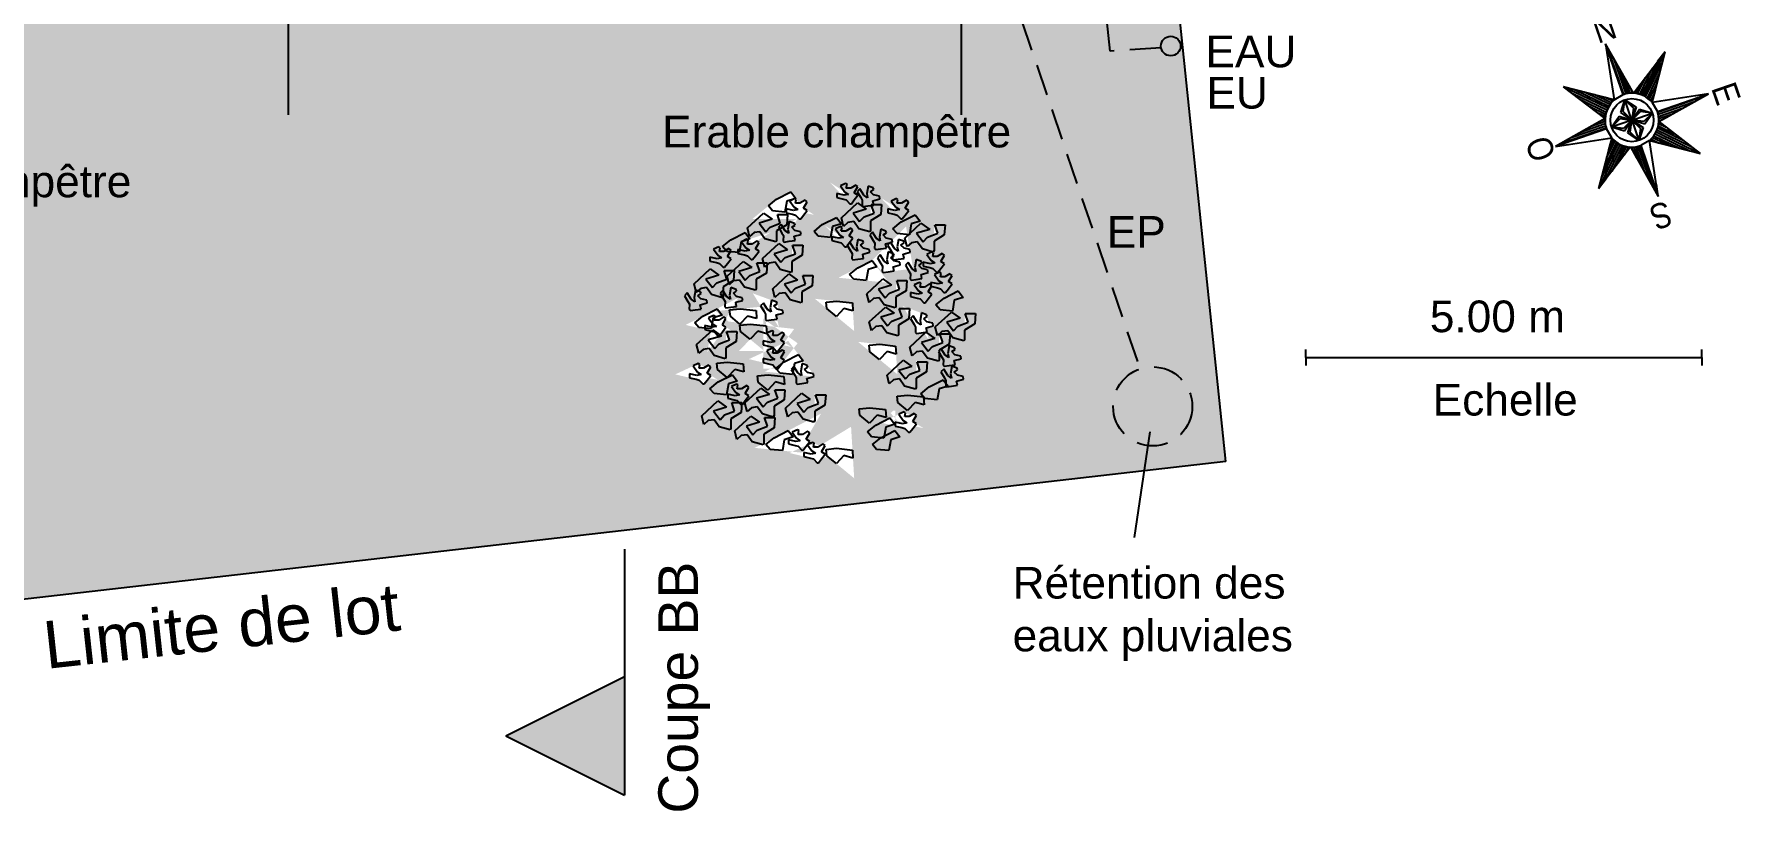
# Model space of a CAD drawing. Header units: millimetres. Extents: x 2331 to 2518, y 1657 to 1762.
# Drawn here: x 2491.09 to 2504.72, y 1733.37 to 1739.58 of the extents above; entities that cross this region are included whole.
import ezdxf

# ---------------------------------------------------------------- set-up
doc = ezdxf.new("R2010")
doc.units = ezdxf.units.MM
doc.linetypes.add('CACHE', pattern=[0.375, 0.25, -0.125])
doc.linetypes.add('PTS_EXT', pattern=[999999, 0, -999999])
for name, color, linetype in [('Cotations', 1, 'Continuous'), ('Espaces verts', 82, 'Continuous'), ('LimitesLot', 5, 'Continuous'), ('Réseaux', 8, 'Continuous'), ('Texte', 7, 'Continuous')]:
    doc.layers.add(name, color=color, linetype=linetype)
doc.styles.get("Standard").update_dxf_attribs({"font": 'arial.ttf'})
doc.dimstyles.new('ISO-25', dxfattribs={"dimtxt": 2.5, "dimasz": 2.5, "dimexe": 1.25, "dimexo": 0.625, "dimtad": 1, "dimtxsty": 'Standard', "dimcen": 2.5, "dimadec": 0, "dimazin": 0, "dimtfac": 1, "dimtmove": 0, "dimatfit": 3, "dimfxl": 1, "dimarcsym": 0})

# ---------------------------------------------------------------- blocks, each defined once
blk = doc.blocks.new('*D107')
at = {"layer": 'Cotations', "color": 0, "lineweight": -2, "transparency": 16777216}
for p, q in [((2493.119, 1742.062), (2493.119, 1738.934)), ((2498.492, 1742.062), (2498.492, 1738.934)), ((2493.719, 1740.184), (2497.892, 1740.184))]:
    blk.add_line(p, q, dxfattribs=at)
at = {"layer": 'Cotations', "color": 0, "transparency": 16777216}
for points in [[(2493.719, 1740.284), (2493.719, 1740.084), (2493.119, 1740.184)], [(2497.892, 1740.284), (2497.892, 1740.084), (2498.492, 1740.184)]]:
    blk.add_solid(points, dxfattribs=at)
at = {"layer": 'Defpoints', "color": 0, "transparency": 16777216}
for p in [(2493.119, 1742.687), (2498.492, 1742.687), (2498.492, 1740.184)]:
    blk.add_point(p, dxfattribs=at)
at = {"layer": 'Cotations', "color": 0, "transparency": 16777216, "insert": (2494.644, 1741.064), "char_height": 0.5, "attachment_point": 5}
blk.add_mtext('5.37', dxfattribs=at)
blk = doc.blocks.new('BRANCHO2', base_point=(16.83, 36.07))
for p, q in [((16.7826, 36.0972), (16.8244, 36.1012)), ((16.7857, 36.0721), (16.7826, 36.0972)), ((16.8244, 36.1012), (16.8867, 36.0942)), ((16.8867, 36.0942), (16.8887, 36.0624)), ((16.8235, 36.041), (16.7857, 36.0721)), ((16.8534, 36.0726), (16.8235, 36.041)), ((16.8887, 36.0624), (16.8534, 36.0726))]:
    blk.add_line(p, q)
blk = doc.blocks.new('BRANCHO1', base_point=(16.66, 36.12))
for p, q in [((16.573, 36.1498), (16.6363, 36.2083)), ((16.6707, 36.1837), (16.619, 36.1683)), ((16.619, 36.1683), (16.6449, 36.1344)), ((16.6363, 36.2083), (16.6707, 36.1837)), ((16.6622, 36.1529), (16.7024, 36.1683)), ((16.7283, 36.1621), (16.688, 36.1375)), ((16.7024, 36.1683), (16.6909, 36.2022)), ((16.6909, 36.2022), (16.7311, 36.2022)), ((16.7311, 36.2022), (16.7283, 36.1621)), ((16.5817, 36.1159), (16.573, 36.1498)), ((16.5989, 36.1313), (16.5817, 36.1159)), ((16.6219, 36.1344), (16.5989, 36.1313)), ((16.642, 36.1067), (16.6219, 36.1344)), ((16.6851, 36.0944), (16.642, 36.1067)), ((16.6449, 36.1344), (16.6622, 36.1529)), ((16.688, 36.1005), (16.6851, 36.0944)), ((16.688, 36.1375), (16.688, 36.1005))]:
    blk.add_line(p, q)
blk = doc.blocks.new('BRANCHO3', base_point=(16.71, 35.96))
for p, q in [((16.6899, 36.0349), (16.6698, 36.0256)), ((16.6956, 36.0318), (16.6899, 36.0349)), ((16.6927, 36.0165), (16.6956, 36.0318)), ((16.7301, 36.0288), (16.71, 36.0165)), ((16.7387, 36.0226), (16.7301, 36.0288)), ((16.6554, 35.9949), (16.6554, 35.9795)), ((16.6841, 35.9887), (16.6554, 35.9949)), ((16.6554, 35.9795), (16.6812, 35.9733)), ((16.6698, 36.0256), (16.687, 36.001)), ((16.6812, 35.9733), (16.6927, 35.9702)), ((16.7014, 35.9918), (16.6841, 35.9887)), ((16.687, 36.001), (16.7014, 35.9918)), ((16.71, 36.0165), (16.6927, 36.0165)), ((16.6927, 35.9702), (16.7071, 35.9548)), ((16.7128, 35.9548), (16.7243, 35.9702)), ((16.7243, 35.9979), (16.7387, 36.0226)), ((16.7387, 35.9887), (16.7243, 35.9979)), ((16.7243, 35.9702), (16.7387, 35.9887)), ((16.7071, 35.9548), (16.7128, 35.9548))]:
    blk.add_line(p, q)

msp = doc.modelspace()

# ---------------------------------------------------------------- hatches: boundary and pattern name
at = {"layer": 'Espaces verts', "transparency": 33554508}
h = msp.add_hatch(color=256, dxfattribs=at)
h.dxf.hatch_style = 1
h.paths.add_polyline_path([(2493.119, 1741.107), (2493.119, 1742.687), (2490.907, 1742.687), (2490.907, 1746.859), (2492.74, 1746.859), (2492.74, 1749.387), (2489.11, 1749.387), (2487.397, 1747.44), (2487.984, 1734.717), (2500.606, 1736.164), (2500.211, 1739.968), (2500.798, 1740.03), (2500.515, 1742.687), (2498.492, 1742.687), (2498.492, 1741.107)])
h.paths.add_polyline_path([(2497.134, 1738.077), (2497.162, 1738.066), (2497.187, 1738.109)], flags=16)
h.paths.add_polyline_path([(2496.613, 1737.213), (2496.613, 1737.125), (2496.642, 1737.136), (2496.616, 1737.213)], flags=16)
h.paths.add_polyline_path([(2496.971, 1737.995), (2496.786, 1737.937), (2496.833, 1737.911)], flags=16)
h.paths.add_polyline_path([(2496.711, 1737.472), (2496.585, 1737.257), (2496.695, 1737.186), (2496.685, 1737.199), (2496.622, 1737.212), (2496.596, 1737.215), (2496.585, 1737.201), (2496.465, 1737.039), (2496.494, 1737.208), (2496.292, 1737.256)], flags=16)
h.paths.add_polyline_path([(2496.39, 1737.294), (2496.415, 1737.315), (2496.521, 1737.201), (2496.338, 1737.25), (2496.371, 1737.266), (2496.346, 1737.294)], flags=0)
h.paths.add_polyline_path([(2496.948, 1737.025), (2496.533, 1737.367), (2496.925, 1737.404)], flags=16)
h.paths.add_polyline_path([(2496.394, 1736.947), (2496.448, 1736.917), (2496.475, 1736.934), (2496.493, 1736.922), (2496.463, 1736.872), (2496.549, 1736.817), (2496.477, 1736.832), (2496.463, 1736.815), (2496.44, 1736.784), (2496.428, 1736.784), (2496.399, 1736.815), (2496.376, 1736.822), (2496.209, 1736.861)], flags=16)
h.paths.add_polyline_path([(2497.169, 1737.825), (2497.14, 1737.911), (2497.14, 1737.814)], flags=16)
h.paths.add_polyline_path([(2497.186, 1737.11), (2497.051, 1736.937), (2497.028, 1736.906), (2496.912, 1736.906), (2496.912, 1737.306)], flags=16)
h.paths.add_polyline_path([(2497.111, 1737.128), (2497.328, 1736.842), (2496.924, 1736.883), (2497.001, 1736.922), (2496.987, 1736.937), (2496.964, 1736.943), (2496.797, 1736.983)], flags=16)
h.paths.add_polyline_path([(2497.159, 1737.224), (2497.08, 1737.117), (2497.137, 1737.08), (2497.065, 1737.096), (2497.051, 1737.079), (2497.028, 1737.048), (2496.718, 1737.048), (2496.807, 1737.141), (2496.635, 1737.283)], flags=16)
h.paths.add_polyline_path([(2496.736, 1736.372), (2496.726, 1736.362), (2496.757, 1736.374)], flags=16)
h.paths.add_polyline_path([(2497.132, 1738.319), (2497.201, 1738.227), (2497.205, 1738.227), (2497.246, 1738.252), (2497.263, 1738.24), (2497.234, 1738.19), (2497.319, 1738.135), (2497.247, 1738.15), (2497.234, 1738.133), (2497.211, 1738.102), (2496.824, 1738.102), (2497.019, 1738.26)], flags=16)
h.paths.add_polyline_path([(2497.072, 1737.35), (2497.016, 1737.335), (2497.038, 1737.236), (2496.998, 1737.298), (2496.977, 1737.296), (2496.938, 1737.29), (2496.93, 1737.298), (2496.931, 1737.341), (2496.919, 1737.362), (2496.829, 1737.508), (2497.02, 1737.438), (2497.037, 1737.379), (2497.069, 1737.371)], flags=16)
h.paths.add_polyline_path([(2497.798, 1738.15), (2497.769, 1738.235), (2497.769, 1738.139)], flags=16)
h.paths.add_polyline_path([(2497.552, 1737.954), (2497.406, 1738.048), (2497.496, 1737.953), (2497.517, 1737.948)], flags=16)
h.paths.add_polyline_path([(2497.593, 1738.299), (2497.447, 1738.393), (2497.536, 1738.297), (2497.558, 1738.293)], flags=16)
h.paths.add_polyline_path([(2497.281, 1736.872), (2497.311, 1736.865), (2497.265, 1736.925)], flags=0)
h.paths.add_polyline_path([(2497.624, 1737.432), (2497.638, 1737.207), (2497.324, 1737.465)], flags=16)
h.paths.add_polyline_path([(2497.78, 1737.771), (2497.916, 1737.592), (2497.512, 1737.633)], flags=16)
h.paths.add_polyline_path([(2497.352, 1736.629), (2497.323, 1736.715), (2497.323, 1736.618)], flags=16)
h.paths.add_polyline_path([(2497.306, 1736.318), (2497.36, 1736.289), (2497.613, 1736.443), (2497.638, 1736.031), (2497.442, 1736.192), (2497.389, 1736.204), (2497.376, 1736.187), (2497.353, 1736.155), (2497.341, 1736.155), (2497.312, 1736.187), (2497.289, 1736.193), (2497.121, 1736.233)], flags=16)
h.paths.add_polyline_path([(2497.312, 1736.28), (2497.347, 1736.28), (2497.356, 1736.286), (2497.315, 1736.295)], flags=16)
h.paths.add_polyline_path([(2497.373, 1736.547), (2497.254, 1736.344), (2497.34, 1736.289), (2497.267, 1736.305), (2497.254, 1736.288), (2497.216, 1736.236), (2496.843, 1736.274)], flags=16)
h.paths.add_polyline_path([(2490.756, 1737.355), (2490.745, 1737.368), (2490.743, 1737.355)], flags=16)
h.paths.add_polyline_path([(2490.586, 1737.259), (2490.387, 1737.234), (2490.349, 1737.229), (2490.256, 1737.321), (2490.53, 1737.595)], flags=16)
h.paths.add_polyline_path([(2490.508, 1737.376), (2490.529, 1737.276), (2490.489, 1737.338), (2490.468, 1737.336), (2490.359, 1737.32), (2490.354, 1737.346), (2490.311, 1737.415), (2490.288, 1737.411), (2490.28, 1737.42), (2490.281, 1737.462), (2490.269, 1737.483), (2490.179, 1737.63), (2490.717, 1737.431)], flags=16)
h.paths.add_polyline_path([(2490.552, 1737.793), (2490.523, 1737.743), (2490.608, 1737.688), (2490.536, 1737.704), (2490.523, 1737.687), (2490.5, 1737.656), (2490.488, 1737.656), (2490.459, 1737.687), (2490.436, 1737.693), (2490.268, 1737.733), (2490.453, 1737.818), (2490.507, 1737.789), (2490.535, 1737.806)], flags=16)
h.paths.add_polyline_path([(2490.468, 1737.336), (2490.425, 1737.329), (2490.433, 1737.321), (2490.513, 1737.302), (2490.489, 1737.338)], flags=0)
h.paths.add_polyline_path([(2490.613, 1736.594), (2490.603, 1736.585), (2490.634, 1736.597)], flags=16)
h.paths.add_polyline_path([(2490.289, 1736.797), (2490.279, 1736.788), (2490.31, 1736.8)], flags=16)
h.paths.add_polyline_path([(2490.743, 1736.823), (2490.746, 1736.802), (2490.69, 1736.788), (2490.712, 1736.688), (2490.672, 1736.75), (2490.651, 1736.748), (2490.612, 1736.742), (2490.604, 1736.75), (2490.605, 1736.793), (2490.593, 1736.814), (2490.503, 1736.96), (2490.694, 1736.89), (2490.712, 1736.831)], flags=16)
h.paths.add_polyline_path([(2490.816, 1736.756), (2490.806, 1736.747), (2490.837, 1736.759)], flags=16)
h.paths.add_polyline_path([(2498.001, 1737.541), (2497.971, 1737.627), (2497.971, 1737.53)], flags=16)
h.paths.add_polyline_path([(2498.305, 1737.987), (2498.276, 1738.073), (2498.276, 1737.976)], flags=16)
h.paths.add_polyline_path([(2498.108, 1737.706), (2497.909, 1737.681), (2497.871, 1737.675), (2497.778, 1737.768), (2498.052, 1738.042)], flags=16)
h.paths.add_polyline_path([(2497.999, 1738.177), (2497.852, 1738.271), (2497.942, 1738.176), (2497.963, 1738.171)], flags=16)
h.paths.add_polyline_path([(2497.969, 1737.087), (2497.982, 1736.863), (2497.669, 1737.121)], flags=16)
h.paths.add_polyline_path([(2497.966, 1736.456), (2497.966, 1736.571), (2497.953, 1736.573), (2497.928, 1736.552), (2498.002, 1736.472), (2498.024, 1736.467), (2498.045, 1736.471), (2497.958, 1736.497), (2497.954, 1736.472)], flags=16)
h.paths.add_polyline_path([(2490.276, 1737.703), (2490.247, 1737.789), (2490.247, 1737.692)], flags=16)
h.paths.add_polyline_path([(2490.066, 1737.628), (2490.056, 1737.619), (2490.087, 1737.631)], flags=16)
h.paths.add_polyline_path([(2490.419, 1737.493), (2490.422, 1737.471), (2490.366, 1737.457), (2490.388, 1737.357), (2490.348, 1737.42), (2490.326, 1737.417), (2490.288, 1737.411), (2490.28, 1737.42), (2490.281, 1737.462), (2490.269, 1737.483), (2490.179, 1737.63), (2490.37, 1737.559), (2490.387, 1737.5)], flags=16)
h.paths.add_polyline_path([(2498.548, 1737.278), (2498.519, 1737.363), (2498.519, 1737.267)], flags=16)
h.paths.add_polyline_path([(2498.345, 1737.116), (2498.316, 1737.201), (2498.316, 1737.104)], flags=16)
h.paths.add_polyline_path([(2498.269, 1737.249), (2498.213, 1737.234), (2498.234, 1737.135), (2498.194, 1737.197), (2498.173, 1737.194), (2498.134, 1737.189), (2498.126, 1737.197), (2498.128, 1737.24), (2498.116, 1737.261), (2498.025, 1737.407), (2498.216, 1737.336), (2498.234, 1737.277), (2498.265, 1737.27)], flags=16)
h.paths.add_polyline_path([(2498.163, 1736.892), (2498.134, 1736.978), (2498.134, 1736.881)], flags=16)
h.paths.add_polyline_path([(2490.431, 1736.371), (2490.421, 1736.362), (2490.452, 1736.374)], flags=16)
h.paths.add_polyline_path([(2489.99, 1737.186), (2490.258, 1737.325), (2490.394, 1737.145)], flags=16)
h.paths.add_polyline_path([(2490.251, 1737.408), (2490.177, 1737.456), (2490.165, 1737.447), (2490.19, 1737.423)], flags=16)
h.paths.add_polyline_path([(2498.036, 1736.561), (2498.09, 1736.532), (2498.118, 1736.549), (2498.135, 1736.536), (2498.106, 1736.486), (2498.191, 1736.431), (2498.119, 1736.447), (2498.106, 1736.43), (2498.083, 1736.399), (2498.071, 1736.399), (2498.042, 1736.43), (2498.019, 1736.436), (2497.851, 1736.476)], flags=16)
h.paths.add_polyline_path([(2490.447, 1736.64), (2490.46, 1736.416), (2490.147, 1736.674)], flags=16)
h.paths.add_polyline_path([(2490.444, 1736.01), (2490.444, 1736.125), (2490.431, 1736.126), (2490.406, 1736.106), (2490.48, 1736.026), (2490.502, 1736.021), (2490.523, 1736.025), (2490.436, 1736.05), (2490.432, 1736.026)], flags=16)
h.paths.add_polyline_path([(2490.584, 1735.984), (2490.56, 1735.952), (2490.549, 1735.952), (2490.52, 1735.984), (2490.496, 1735.99), (2490.329, 1736.03), (2490.514, 1736.115), (2490.568, 1736.085), (2490.596, 1736.102), (2490.613, 1736.09), (2490.584, 1736.04), (2490.669, 1735.985), (2490.597, 1736)], flags=16)
h.paths.add_polyline_path([(2490.102, 1736.985), (2490.116, 1736.761), (2489.802, 1737.019)], flags=16)
h.paths.add_polyline_path([(2489.518, 1737.061), (2489.508, 1737.052), (2489.533, 1737.061), (2489.534, 1737.063)], flags=16)
h.paths.add_polyline_path([(2489.741, 1737.793), (2489.712, 1737.743), (2489.797, 1737.688), (2489.725, 1737.704), (2489.712, 1737.687), (2489.689, 1737.656), (2489.302, 1737.656), (2489.496, 1737.814), (2489.609, 1737.872), (2489.679, 1737.781), (2489.683, 1737.781), (2489.724, 1737.806)], flags=16)
h.paths.add_polyline_path([(2489.62, 1736.107), (2489.61, 1736.098), (2489.64, 1736.11)], flags=16)
h.paths.add_polyline_path([(2489.426, 1736.578), (2489.011, 1736.92), (2489.403, 1736.957)], flags=16)
h.paths.add_polyline_path([(2489.529, 1736.49), (2489.506, 1736.459), (2489.389, 1736.459), (2489.389, 1736.86), (2489.664, 1736.663)], flags=16)
h.paths.add_polyline_path([(2489.402, 1736.436), (2489.479, 1736.476), (2489.465, 1736.49), (2489.442, 1736.497), (2489.275, 1736.537), (2489.589, 1736.681), (2489.806, 1736.395)], flags=16)
h.paths.add_polyline_path([(2489.535, 1736.498), (2489.529, 1736.49), (2489.505, 1736.458), (2489.612, 1736.492), (2489.546, 1736.507)], flags=0)
h.paths.add_polyline_path([(2489.759, 1736.425), (2489.789, 1736.418), (2489.743, 1736.479)], flags=0)
h.paths.add_polyline_path([(2489.547, 1736.925), (2489.55, 1736.904), (2489.494, 1736.889), (2489.516, 1736.79), (2489.476, 1736.852), (2489.454, 1736.849), (2489.416, 1736.844), (2489.408, 1736.852), (2489.409, 1736.894), (2489.397, 1736.915), (2489.307, 1737.062), (2489.498, 1736.991), (2489.515, 1736.932)], flags=16)
h.paths.add_polyline_path([(2489.79, 1735.834), (2489.825, 1735.834), (2489.834, 1735.839), (2489.792, 1735.848)], flags=16)
h.paths.add_polyline_path([(2490.116, 1735.585), (2489.92, 1735.746), (2489.867, 1735.757), (2489.854, 1735.74), (2489.83, 1735.709), (2489.819, 1735.709), (2489.79, 1735.74), (2489.766, 1735.747), (2489.599, 1735.786), (2489.784, 1735.871), (2489.838, 1735.842), (2490.091, 1735.997)], flags=16)
h.paths.add_polyline_path([(2489.558, 1736.67), (2489.615, 1736.634), (2489.542, 1736.649), (2489.529, 1736.632), (2489.506, 1736.601), (2489.196, 1736.601), (2489.284, 1736.695), (2489.113, 1736.836), (2489.637, 1736.777)], flags=16)
h.paths.add_polyline_path([(2489.449, 1737.549), (2489.263, 1737.49), (2489.311, 1737.464)], flags=16)
h.paths.add_polyline_path([(2489.214, 1735.925), (2489.204, 1735.916), (2489.235, 1735.928)], flags=16)
h.paths.add_polyline_path([(2489.732, 1735.842), (2489.694, 1735.79), (2489.321, 1735.828), (2489.85, 1736.101), (2489.732, 1735.898), (2489.817, 1735.843), (2489.745, 1735.858)], flags=16)
h.paths.add_polyline_path([(2488.91, 1736.614), (2488.9, 1736.605), (2488.931, 1736.617)], flags=16)
h.paths.add_polyline_path([(2489.173, 1736.74), (2489.163, 1736.752), (2489.099, 1736.766), (2489.074, 1736.769), (2489.063, 1736.754), (2488.943, 1736.593), (2488.972, 1736.761), (2488.769, 1736.809), (2489.188, 1737.026), (2489.063, 1736.81)], flags=16)
h.paths.add_polyline_path([(2488.892, 1736.868), (2488.999, 1736.754), (2488.816, 1736.804), (2488.849, 1736.819), (2488.824, 1736.848), (2488.867, 1736.848)], flags=0)
h.paths.add_polyline_path([(2489.027, 1736.37), (2488.954, 1736.386), (2488.941, 1736.369), (2488.918, 1736.338), (2488.906, 1736.338), (2488.877, 1736.369), (2488.854, 1736.375), (2488.687, 1736.415), (2488.871, 1736.5), (2488.925, 1736.471), (2488.953, 1736.488), (2488.97, 1736.475), (2488.941, 1736.425)], flags=16)
at = {"layer": 'Texte', "true_color": 0x939598, "transparency": 33554508}
h = msp.add_hatch(color=252, dxfattribs=at)
h.dxf.hatch_style = 1
h.paths.add_polyline_path([(2495.805, 1734.448), (2494.857, 1733.974), (2495.805, 1733.5)])
h.paths.add_polyline_path([(2495.805, 1750.961), (2495.805, 1751.909), (2494.857, 1751.435)])

# ---------------------------------------------------------------- linework, layer by layer
at = {"linetype": 'PTS_EXT', "transparency": 33554636}
for p, q in [((2503.861, 1739.107), (2503.639, 1739.502)), ((2503.639, 1739.502), (2503.708, 1739.054)), ((2504.115, 1739.439), (2503.861, 1739.107)), ((2504.011, 1739.034), (2504.115, 1739.439)), ((2503.303, 1739.159), (2503.634, 1738.904)), ((2503.708, 1739.054), (2503.303, 1739.159)), ((2504.459, 1739.102), (2504.011, 1739.034)), ((2504.064, 1738.881), (2504.459, 1739.102)), ((2503.634, 1738.904), (2503.239, 1738.682)), ((2504.395, 1738.626), (2504.064, 1738.881)), ((2503.239, 1738.682), (2503.687, 1738.751)), ((2503.687, 1738.751), (2503.583, 1738.346)), ((2504.059, 1738.283), (2503.99, 1738.73)), ((2503.99, 1738.73), (2504.395, 1738.626)), ((2503.583, 1738.346), (2503.837, 1738.678)), ((2503.837, 1738.678), (2504.059, 1738.283))]:
    msp.add_line(p, q, dxfattribs=at)
at = {"linetype": 'Continuous', "transparency": 33554636}
for p, q in [((2503.861, 1739.107), (2503.639, 1739.502)), ((2503.779, 1739.096), (2503.639, 1739.502)), ((2503.639, 1739.502), (2503.708, 1739.054)), ((2503.779, 1739.096), (2503.639, 1739.502)), ((2503.639, 1739.502), (2503.639, 1739.502)), ((2503.785, 1739.098), (2503.657, 1739.471)), ((2503.861, 1739.107), (2504.115, 1739.439)), ((2503.943, 1739.086), (2504.115, 1739.439)), ((2504.011, 1739.034), (2504.115, 1739.439)), ((2503.802, 1739.102), (2503.704, 1739.387)), ((2503.819, 1739.105), (2503.751, 1739.303)), ((2503.911, 1739.098), (2504.011, 1739.302)), ((2503.927, 1739.092), (2504.063, 1739.37)), ((2503.958, 1739.077), (2504.094, 1739.355)), ((2503.973, 1739.068), (2504.072, 1739.272)), ((2503.708, 1739.054), (2503.303, 1739.159)), ((2503.634, 1738.904), (2503.303, 1739.159)), ((2503.656, 1738.987), (2503.303, 1739.159)), ((2503.664, 1739.002), (2503.386, 1739.137)), ((2503.836, 1739.107), (2503.798, 1739.219)), ((2503.855, 1739.107), (2503.845, 1739.135)), ((2503.876, 1739.105), (2503.906, 1739.165)), ((2503.894, 1739.102), (2503.958, 1739.234)), ((2503.987, 1739.057), (2504.051, 1739.188)), ((2503.649, 1738.971), (2503.371, 1739.106)), ((2503.643, 1738.954), (2503.439, 1739.054)), ((2503.673, 1739.016), (2503.469, 1739.116)), ((2503.639, 1738.937), (2503.508, 1739.001)), ((2503.684, 1739.03), (2503.553, 1739.094)), ((2503.696, 1739.043), (2503.636, 1739.073)), ((2503.708, 1739.054), (2503.779, 1739.096)), ((2503.76, 1738.953), (2503.793, 1739.055)), ((2503.78, 1738.96), (2503.793, 1739.055)), ((2503.849, 1738.892), (2503.793, 1739.055)), ((2503.793, 1739.055), (2503.862, 1738.988)), ((2503.793, 1739.055), (2503.882, 1738.995)), ((2504, 1739.045), (2504.029, 1739.105)), ((2504.459, 1739.102), (2504.011, 1739.034)), ((2504.011, 1739.034), (2504.052, 1738.962)), ((2504.052, 1738.962), (2504.459, 1739.102)), ((2504.052, 1738.962), (2504.459, 1739.102)), ((2504.054, 1738.956), (2504.427, 1739.085)), ((2504.059, 1738.94), (2504.343, 1739.038)), ((2504.064, 1738.881), (2504.459, 1739.102)), ((2504.459, 1739.102), (2504.459, 1739.102)), ((2503.634, 1738.904), (2503.239, 1738.682)), ((2503.636, 1738.862), (2503.438, 1738.794)), ((2503.634, 1738.88), (2503.522, 1738.841)), ((2503.636, 1738.92), (2503.576, 1738.949)), ((2503.634, 1738.898), (2503.606, 1738.888)), ((2503.686, 1738.836), (2503.747, 1738.925)), ((2503.686, 1738.836), (2503.754, 1738.905)), ((2503.849, 1738.892), (2503.686, 1738.836)), ((2503.747, 1738.925), (2503.849, 1738.892)), ((2503.754, 1738.905), (2503.849, 1738.892)), ((2503.849, 1738.892), (2503.76, 1738.953)), ((2503.849, 1738.892), (2503.78, 1738.96)), ((2503.849, 1738.892), (2503.782, 1738.824)), ((2503.849, 1738.892), (2503.789, 1738.803)), ((2503.816, 1738.79), (2503.849, 1738.892)), ((2503.836, 1738.797), (2503.849, 1738.892)), ((2503.882, 1738.995), (2503.849, 1738.892)), ((2503.862, 1738.988), (2503.849, 1738.892)), ((2503.849, 1738.892), (2503.909, 1738.981)), ((2503.916, 1738.961), (2503.849, 1738.892)), ((2503.849, 1738.892), (2504.012, 1738.948)), ((2503.944, 1738.88), (2503.849, 1738.892)), ((2503.849, 1738.892), (2503.849, 1738.892)), ((2503.849, 1738.892), (2503.849, 1738.892)), ((2503.849, 1738.892), (2503.849, 1738.892)), ((2503.849, 1738.892), (2503.905, 1738.73)), ((2503.849, 1738.892), (2503.849, 1738.892)), ((2503.849, 1738.892), (2503.918, 1738.825)), ((2503.849, 1738.892), (2503.938, 1738.832)), ((2503.951, 1738.859), (2503.849, 1738.892)), ((2503.909, 1738.981), (2504.012, 1738.948)), ((2504.012, 1738.948), (2503.916, 1738.961)), ((2504.012, 1738.948), (2503.944, 1738.88)), ((2504.012, 1738.948), (2503.951, 1738.859)), ((2504.062, 1738.922), (2504.26, 1738.991)), ((2504.062, 1738.865), (2504.122, 1738.836)), ((2504.064, 1738.905), (2504.176, 1738.943)), ((2504.064, 1738.887), (2504.092, 1738.896)), ((2504.064, 1738.881), (2504.395, 1738.626)), ((2503.646, 1738.822), (2503.239, 1738.682)), ((2503.646, 1738.822), (2503.239, 1738.682)), ((2503.239, 1738.682), (2503.687, 1738.751)), ((2503.644, 1738.828), (2503.271, 1738.7)), ((2503.639, 1738.845), (2503.355, 1738.747)), ((2503.687, 1738.751), (2503.583, 1738.346)), ((2503.687, 1738.751), (2503.646, 1738.822)), ((2503.711, 1738.727), (2503.647, 1738.596)), ((2503.698, 1738.739), (2503.669, 1738.68)), ((2503.782, 1738.824), (2503.686, 1738.836)), ((2503.789, 1738.803), (2503.686, 1738.836)), ((2503.905, 1738.73), (2503.816, 1738.79)), ((2503.905, 1738.73), (2503.836, 1738.797)), ((2503.938, 1738.832), (2503.905, 1738.73)), ((2503.918, 1738.825), (2503.905, 1738.73)), ((2503.99, 1738.73), (2503.919, 1738.689)), ((2504.059, 1738.283), (2503.99, 1738.73)), ((2503.99, 1738.73), (2504.395, 1738.626)), ((2504.002, 1738.741), (2504.062, 1738.712)), ((2504.014, 1738.754), (2504.145, 1738.691)), ((2504.025, 1738.768), (2504.229, 1738.669)), ((2504.034, 1738.783), (2504.312, 1738.647)), ((2504.042, 1738.798), (2504.395, 1738.626)), ((2504.049, 1738.814), (2504.327, 1738.678)), ((2504.055, 1738.83), (2504.259, 1738.731)), ((2504.059, 1738.847), (2504.19, 1738.783)), ((2503.239, 1738.682), (2503.239, 1738.682)), ((2503.755, 1738.699), (2503.583, 1738.346)), ((2503.837, 1738.678), (2503.583, 1738.346)), ((2503.74, 1738.707), (2503.604, 1738.429)), ((2503.725, 1738.717), (2503.626, 1738.513)), ((2503.771, 1738.692), (2503.635, 1738.414)), ((2503.787, 1738.687), (2503.687, 1738.483)), ((2503.804, 1738.682), (2503.74, 1738.551)), ((2503.822, 1738.679), (2503.792, 1738.619)), ((2503.837, 1738.678), (2504.059, 1738.283)), ((2503.843, 1738.677), (2503.853, 1738.649)), ((2503.861, 1738.678), (2503.9, 1738.566)), ((2503.879, 1738.68), (2503.947, 1738.482)), ((2503.896, 1738.683), (2503.994, 1738.398)), ((2503.913, 1738.687), (2504.041, 1738.314)), ((2503.919, 1738.689), (2504.059, 1738.283)), ((2503.919, 1738.689), (2504.059, 1738.283)), ((2504.059, 1738.283), (2504.059, 1738.283))]:
    msp.add_line(p, q, dxfattribs=at)
at = {"transparency": 33554636}
for p, q in [((2501.245, 1736.996), (2501.245, 1737.06)), ((2501.245, 1736.996), (2504.406, 1736.996)), ((2501.245, 1736.996), (2501.245, 1736.933)), ((2504.406, 1736.996), (2504.406, 1737.06)), ((2504.406, 1736.996), (2504.406, 1736.933))]:
    msp.add_line(p, q, dxfattribs=at)
at = {"linetype": 'Continuous', "transparency": 33554636}
msp.add_circle((2503.849, 1738.892), 0.172, dxfattribs=at)
for start, end in [(131.151, 176.849), (86.8485, 109), (41.1515, 86.8486), (176.849, 199), (311.151, 356.849), (356.849, 19), (221.151, 266.849), (266.849, 289)]:
    msp.add_arc((2503.849, 1738.892), 0.215, start, end, dxfattribs=at)
at = {"layer": 'LimitesLot', "transparency": 33554636}
for q in [(2500.211, 1739.968), (2487.984, 1734.717)]:
    msp.add_line((2500.606, 1736.164), q, dxfattribs=at)
at = {"layer": 'Réseaux', "linetype": 'CACHE', "transparency": 33554636}
for p, q in [((2498.492, 1741.107), (2499.92, 1736.904)), ((2499.683, 1739.444), (2499.547, 1740.724)), ((2500.089, 1739.47), (2499.683, 1739.444))]:
    msp.add_line(p, q, dxfattribs=at)
at = {"layer": 'Réseaux', "transparency": 33554636}
msp.add_circle((2500.166, 1739.484), 0.0783, dxfattribs=at)
at = {"layer": 'Réseaux', "linetype": 'CACHE', "transparency": 33554636}
msp.add_circle((2500.022, 1736.605), 0.316, dxfattribs=at)
at = {"layer": 'Texte', "transparency": 33554636}
for p, q in [((2499.998, 1736.403), (2499.873, 1735.558)), ((2495.805, 1735.466), (2495.805, 1733.5)), ((2494.857, 1733.974), (2495.805, 1734.448)), ((2494.857, 1733.974), (2495.805, 1733.5))]:
    msp.add_line(p, q, dxfattribs=at)

# ---------------------------------------------------------------- block references
at = {"layer": 'Espaces verts', "transparency": 33554636}
for name, p, xscale, yscale, zscale, rotation in [('BRANCHO2', (2497.063, 1738.214), 2.027792129626607, 2.027792129626607, 2.027792129626607, 33.69006752598447), ('BRANCHO3', (2497.712, 1738.214), 2.027792129626608, 2.027792129626608, 2.027792129626608, 315.0000000000102), ('BRANCHO3', (2497.083, 1737.93), 2.027792129626608, 2.027792129626608, 2.027792129626608, 315.0000000000102), ('BRANCHO2', (2497.428, 1738.011), 2.027792129626607, 2.027792129626607, 2.027792129626607, 33.69006752598447), ('BRANCHO3', (2497.813, 1737.869), 2.027792129626608, 2.027792129626608, 2.027792129626608, 315.0000000000102), ('BRANCHO2', (2498.057, 1738.032), 2.027792129626607, 2.027792129626607, 2.027792129626607, 33.69006752598447), ('BRANCHO2', (2496.698, 1737.89), 2.027792129626607, 2.027792129626607, 2.027792129626607, 33.69006752598447), ('BRANCHO3', (2497.631, 1737.788), 2.027792129626608, 2.027792129626608, 2.027792129626608, 315.0000000000102), ('BRANCHO3', (2497.955, 1737.788), 2.027792129626608, 2.027792129626608, 2.027792129626608, 315.0000000000102), ('BRANCHO2', (2497.712, 1737.667), 2.027792129626607, 2.027792129626607, 2.027792129626607, 33.69006752598447), ('BRANCHO3', (2497.874, 1737.687), 2.027792129626608, 2.027792129626608, 2.027792129626608, 315.0000000000102), ('BRANCHO3', (2498.097, 1737.626), 2.027792129626608, 2.027792129626608, 2.027792129626608, 315.0000000000102), ('BRANCHO3', (2496.333, 1737.383), 2.027792129626608, 2.027792129626608, 2.027792129626608, 315.0000000000102), ('BRANCHO3', (2496.617, 1737.403), 2.027792129626608, 2.027792129626608, 2.027792129626608, 315.0000000000102), ('BRANCHO2', (2498.401, 1737.423), 2.027792129626607, 2.027792129626607, 2.027792129626607, 33.69006752598447), ('BRANCHO2', (2496.475, 1737.281), 2.027792129626607, 2.027792129626607, 2.027792129626607, 33.69006752598447), ('BRANCHO3', (2496.941, 1737.302), 2.027792129626608, 2.027792129626608, 2.027792129626608, 315.0000000000102), ('BRANCHO3', (2498.138, 1737.2), 2.027792129626608, 2.027792129626608, 2.027792129626608, 315.0000000000102), ('BRANCHO3', (2498.361, 1736.937), 2.027792129626608, 2.027792129626608, 2.027792129626608, 315.0000000000102), ('BRANCHO2', (2497.124, 1736.916), 2.027792129626607, 2.027792129626607, 2.027792129626607, 33.69006752598447), ('BRANCHO3', (2497.185, 1736.795), 2.027792129626608, 2.027792129626608, 2.027792129626608, 315.0000000000102), ('BRANCHO3', (2498.381, 1736.774), 2.027792129626608, 2.027792129626608, 2.027792129626608, 315.0000000000102), ('BRANCHO2', (2496.597, 1736.754), 2.027792129626607, 2.027792129626607, 2.027792129626607, 33.69006752598447), ('BRANCHO2', (2498.28, 1736.714), 2.027792129626607, 2.027792129626607, 2.027792129626607, 33.69006752598447), ('BRANCHO2', (2497.043, 1736.308), 2.027792129626607, 2.027792129626607, 2.027792129626607, 33.69006752598447), ('BRANCHO2', (2497.854, 1736.409), 2.027792129626607, 2.027792129626607, 2.027792129626607, 33.69006752598447), ('BRANCHO2', (2497.894, 1736.308), 2.027792129626607, 2.027792129626607, 2.027792129626607, 33.69006752598447)]:
    msp.add_blockref(name, p, dxfattribs=dict(at, xscale=xscale, yscale=yscale, zscale=zscale, rotation=rotation))
at = {"layer": 'Espaces verts', "transparency": 33554636, "xscale": 2.027792129626607, "yscale": 2.027792129626607, "zscale": 2.027792129626607}
for name, p in [('BRANCHO3', (2497.61, 1738.234)), ('BRANCHO3', (2497.205, 1738.113)), ('BRANCHO1', (2497.712, 1738.052)), ('BRANCHO3', (2498.016, 1738.113)), ('BRANCHO1', (2496.962, 1737.971)), ('BRANCHO1', (2498.219, 1737.89)), ('BRANCHO3', (2496.82, 1737.788)), ('BRANCHO3', (2497.57, 1737.89)), ('BRANCHO3', (2496.597, 1737.727)), ('BRANCHO1', (2497.083, 1737.727)), ('BRANCHO3', (2498.3, 1737.687)), ('BRANCHO1', (2496.536, 1737.525)), ('BRANCHO1', (2496.799, 1737.585)), ('BRANCHO1', (2497.164, 1737.484)), ('BRANCHO3', (2498.361, 1737.525)), ('BRANCHO1', (2497.915, 1737.444)), ('BRANCHO3', (2498.199, 1737.444)), ('BRANCHO2', (2496.739, 1737.322)), ('BRANCHO2', (2497.509, 1737.383)), ('BRANCHO1', (2497.935, 1737.22)), ('BRANCHO3', (2496.556, 1737.18)), ('BRANCHO2', (2496.82, 1737.2)), ('BRANCHO1', (2498.462, 1737.18)), ('BRANCHO1', (2496.556, 1737.038)), ('BRANCHO3', (2497.022, 1737.058)), ('BRANCHO2', (2497.854, 1737.038)), ('BRANCHO1', (2498.259, 1737.018)), ('BRANCHO2', (2496.637, 1736.896)), ('BRANCHO3', (2497.022, 1736.916)), ('BRANCHO1', (2498.077, 1736.795)), ('BRANCHO3', (2496.434, 1736.795)), ('BRANCHO2', (2496.962, 1736.795)), ('BRANCHO3', (2496.739, 1736.632)), ('BRANCHO1', (2496.941, 1736.572)), ('BRANCHO1', (2497.266, 1736.531)), ('BRANCHO2', (2498.077, 1736.632)), ('BRANCHO1', (2496.597, 1736.47)), ('BRANCHO2', (2497.773, 1736.531)), ('BRANCHO3', (2498.077, 1736.409)), ('BRANCHO1', (2496.86, 1736.349)), ('BRANCHO3', (2497.225, 1736.267)), ('BRANCHO3', (2497.347, 1736.166)), ('BRANCHO2', (2497.509, 1736.207))]:
    msp.add_blockref(name, p, dxfattribs=at)

# ---------------------------------------------------------------- texts
at = {"linetype": 'Continuous', "transparency": 33554636, "width": 0.85}
for s, rotation, p in [('N', 19, (2503.579, 1739.501)), ('E', 289, (2504.48, 1739.148)), ('O', 109, (2503.245, 1738.607)), ('S', 199, (2504.124, 1738.252))]:
    msp.add_text(s, height=0.202, rotation=rotation, dxfattribs=at).set_placement(p)
at = {"layer": 'Texte', "transparency": 33554636, "attachment_point": 1}
for s, width, heights, insert, char_height in [('EAU', 4.58216, [0.551], (2500.443, 1739.567), 0.2528), ('EU', 4.58216, [0.551], (2500.451, 1739.237), 0.2528), ('Erable champêtre', 4.58216, [0.551], (2496.104, 1738.927), 0.25284), ('Erable champêtre', 4.58216, [0.551], (2489.078, 1738.529), 0.25284), ('EP', 4.58216, [0.551], (2499.655, 1738.126), 0.2528), ('5.00 m', 2.51012, [0.53], (2502.235, 1737.451), 0.2528), ('Echelle', 2.51012, [0.53], (2502.258, 1736.785), 0.2528), ('Rétention des \\Peaux pluviales', 4.13392, [1.29], (2498.903, 1735.323), 0.25284)]:
    msp.add_mtext_dynamic_manual_height_columns(s, width=width, gutter_width=12.5, heights=heights, dxfattribs=dict(at, insert=insert, char_height=char_height))
for s, width, heights, insert, char_height, rotation in [('Coupe BB', 4.63344, [0.702], (2496.074, 1733.352), 0.3161, 90), ('Limite de lot', 5.27482, [1.105], (2491.145, 1734.885), 0.37926, 6.2262)]:
    msp.add_mtext_dynamic_manual_height_columns(s, width=width, gutter_width=12.5, heights=heights, dxfattribs=dict(at, insert=insert, char_height=char_height, rotation=rotation))

# ---------------------------------------------------------------- dimensions: what is measured, and where the dimension line sits
at = {"layer": 'Cotations', "transparency": 33554636}
dim = msp.add_linear_dim(base=(2498.492, 1740.184), p1=(2493.119, 1742.687), p2=(2498.492, 1742.687), dimstyle='ISO-25', override={"dimtxt": 0.5, "dimasz": 0.6, "dimzin": 0, "dimdsep": 46}, dxfattribs=at)
dim.commit()
dim.dimension.update_dxf_attribs({"geometry": '*D107', "text_midpoint": (2494.644, 1740.184), "dimtype": 160})

doc.saveas('drawing.dxf')
